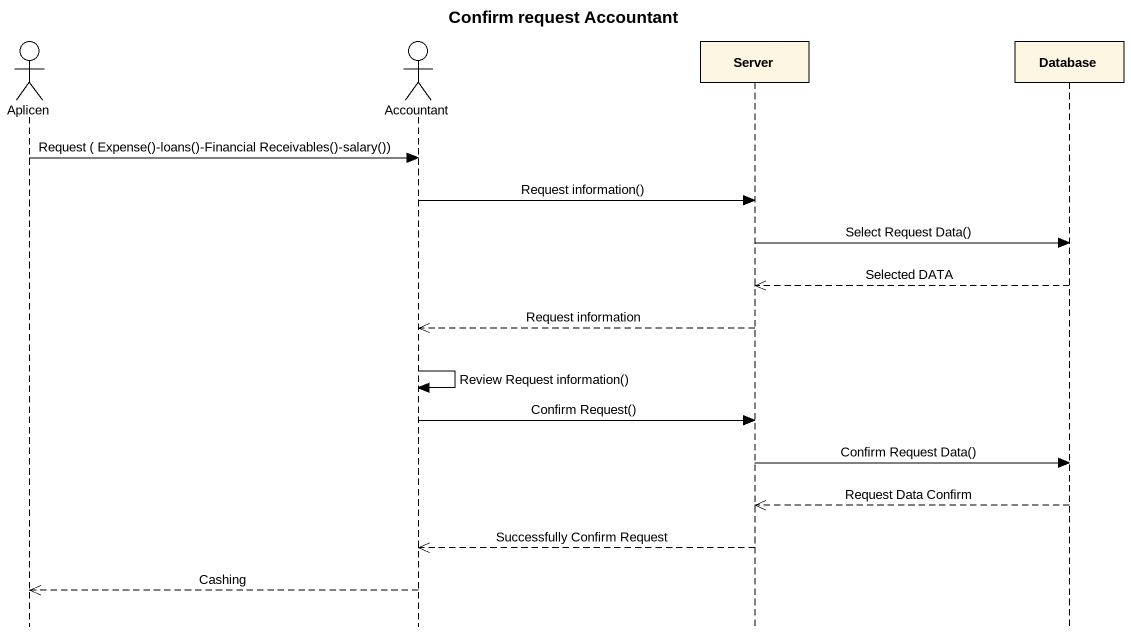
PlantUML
@startuml
title Confirm request Accountant
hide footbox
actor Aplicen
actor Accountant
participant Server
participant "Database" as Database_

Aplicen -> Accountant : Request ( Expense()-loans()-Financial Receivables()-salary())
Accountant -> Server : Request information()
Server -> Database_ : Select Request Data()
Database_ -->> Server : Selected DATA
Server -->> Accountant : Request information
Accountant -> Accountant : Review Request information()
Accountant -> Server : Confirm Request()
Server -> Database_ : Confirm Request Data()
Database_ -->> Server : Request Data Confirm
Server -->> Accountant : Successfully Confirm Request
Accountant -->> Aplicen : Cashing
@enduml
